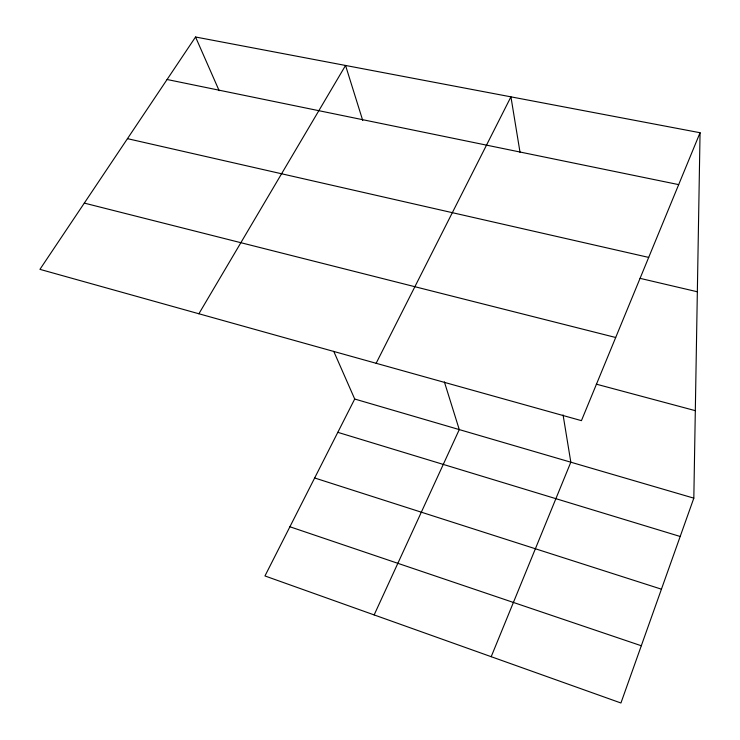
<?xml version="1.0" encoding="UTF-8"?>
<svg xmlns="http://www.w3.org/2000/svg" width="740" height="740" viewBox="0 0 740 740"><rect width="100%" height="100%" fill="white"/><g stroke="black" fill="none" stroke-linecap="round" stroke-linejoin="round"><path stroke-width="1.11" d="M333.74 351.334L354.71 399.026L264.957 575.951L620.934 703L693.824 498.149L700.059 132.728L195.545 37L39.942 269.351L581.437 420.653L700.059 132.728M491.194 656.695L570.827 462.195L563.075 414.918M374.144 614.922L459.272 429.589L444.379 381.905M376.133 363.294L510.933 96.848L520.044 152.394M198.884 313.769L345.552 65.462L362.739 120.481M167.083 79.504L678.682 184.621M127.465 138.657L648.693 257.409M640.063 278.351L697.348 291.773M84.305 203.102L615.699 337.496M596.32 384.162L695.323 410.663M354.71 399.026L693.824 498.149M337.81 432.336L680.19 536.482M314.657 477.975L661.43 589.179M289.904 526.769L641.303 645.752M195.545 37L219.16 90.706"/></g></svg>
